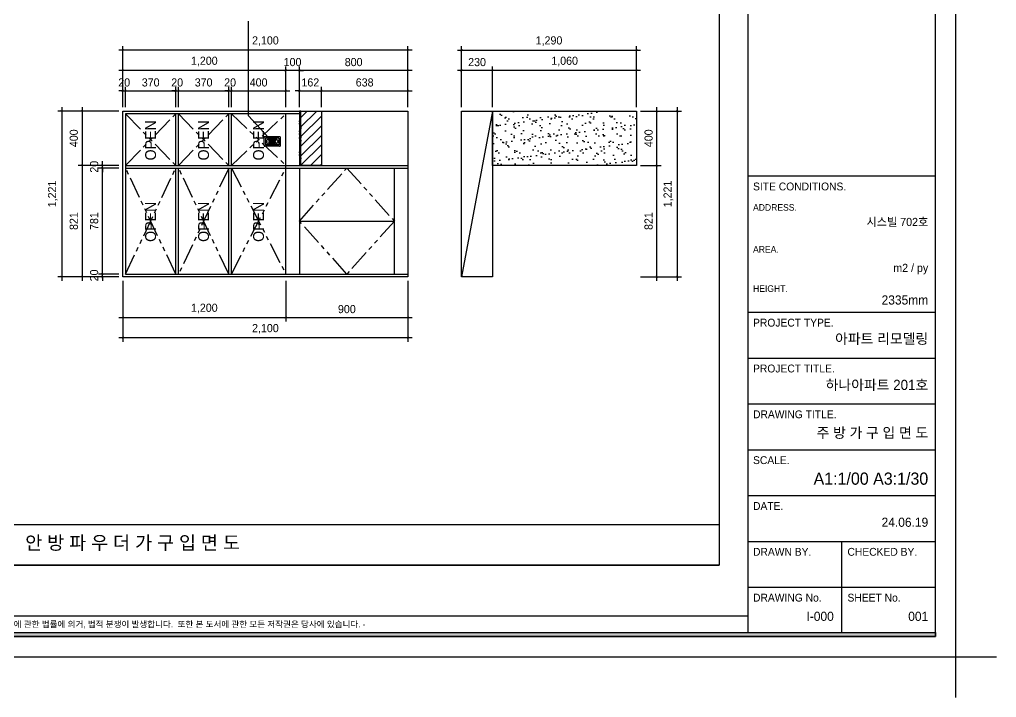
# Model space of a CAD drawing. Header units: inches. Extents: x 4138 to 127072, y -26315 to 43858.
# Drawn here: x 113343 to 120538, y 4954 to 9952 of the extents above; entities that cross this region are included whole.
import ezdxf
from ezdxf.enums import TextEntityAlignment as Align

# ---------------------------------------------------------------- set-up
doc = ezdxf.new("R2010")
doc.units = ezdxf.units.IN
doc.header["$LTSCALE"] = 50
doc.header["$MEASUREMENT"] = 0
doc.linetypes.add('PHANTOM2', pattern=[1.25, 0.625, -0.125, 0.125, -0.125, 0.125, -0.125])
for name, color, linetype in [('0-ELC TEXT', 7, 'Continuous'), ('0-SHEET', 7, 'Continuous'), ('03-WAL NEW', 3, 'Continuous'), ('04_FUR', 6, 'Continuous'), ('06-FUR', 6, 'Continuous'), ('06-LIGHT', 4, 'Continuous'), ('07-DIM WAL', 5, 'Continuous'), ('F-SYM', 7, 'Continuous'), ('FORM(YOURNAME)-11', 1, 'Continuous'), ('FU', 4, 'Continuous')]:
    doc.layers.add(name, color=color, linetype=linetype)
doc.styles.add('HY 울릉도 L', font='')
doc.styles.add('YOURNAME', font='HY울릉도M.TTF')
doc.styles.add('코레일둥고', font='Korail_Round_Gothic_Medium.ttf')
doc.styles.get('HY 울릉도 L').set_extended_font_data('HY울릉도L')
doc.dimstyles.new('30', dxfattribs={"dimscale": 30, "dimtxt": 2, "dimasz": 1, "dimexe": 1, "dimexo": 1, "dimgap": 1, "dimtad": 1, "dimdec": 0, "dimrnd": 0.05, "dimdsep": 46, "dimlunit": 6, "dimtxsty": 'HY 울릉도 L', "dimblk": 'ARCHTICK', "dimcen": 2.5, "dimdle": 1, "dimclrd": 133, "dimclre": 133, "dimclrt": 30, "dimadec": 0, "dimazin": 0, "dimtfac": 1, "dimtdec": 0, "dimtix": 1, "dimtmove": 2, "dimatfit": 3, "dimldrblk": 'ARCHTICK', "dimfxl": 1, "dimlwd": -1, "dimlwe": -1, "dimarcsym": 0})

# ---------------------------------------------------------------- blocks, each defined once
blk = doc.blocks.new('FORM-PLAN')
at = {"layer": 'FORM(YOURNAME)-11'}
h = blk.add_hatch(color=256, dxfattribs=at)
h.dxf.hatch_style = 1
h.paths.add_polyline_path([(-71444, 55115), (10556, 55115), (10556, 54915), (-71444, 54915)])
h.paths.add_polyline_path([(-71444, -2085), (10556, -2085), (10556, -2285), (-71444, -2285)])
at = {"layer": 'Defpoints', "color": 158}
for p, q in [((1346, 54915), (1346, -2085)), ((1346, -1285), (-71444, -1285))]:
    blk.add_line(p, q, dxfattribs=at)
for points in [[(-71444, -2285), (10556, -2285), (10556, 55115), (-71444, 55115)], [(-69444, 53115), (-64, 53115), (-64, 1215), (-69444, 1215)]]:
    blk.add_lwpolyline(points, close=True, dxfattribs=at)
at = {"layer": 'Defpoints', "color": 1}
blk.add_lwpolyline([(11556, -5285), (11556, -3285), (13556, -3285)], dxfattribs=at)
at = {"layer": 'FORM(YOURNAME)-11', "color": 14}
for p, q in [((1346, 20344), (10556, 20344)), ((1346, 13651), (10556, 13651)), ((1346, 11398), (10556, 11398)), ((1346, 9146), (10556, 9146)), ((1346, 6893), (10556, 6893)), ((1346, 4641), (10556, 4641)), ((1346, 2388), (10556, 2388)), ((5951, 2388), (5951, -2085)), ((1346, 136), (10556, 136))]:
    blk.add_line(p, q, dxfattribs=at)
at = {"layer": 'FORM(YOURNAME)-11', "color": 250}
blk.add_lwpolyline([(-72444, -3285), (11556, -3285), (11556, 56115), (-72444, 56115)], close=True, dxfattribs=at)
at = {"layer": 'FORM(YOURNAME)-11'}
blk.add_lwpolyline([(-71444, -2085), (10556, -2085), (10556, -2285), (-71444, -2285)], close=True, dxfattribs=at)
at = {"layer": 'FORM(YOURNAME)-11', "color": 14, "style": 'YOURNAME'}
for s, height, p in [('SITE CONDITIONS.', 386.14, (1603, 19829)), ('PROJECT TYPE.', 386.14, (1603, 13136)), ('PROJECT TITLE.', 386.14, (1603, 10883)), ('DRAWING TITLE.', 386.14, (1603, 8631)), ('SCALE.', 386.1, (1603, 6378)), ('DATE.', 386.1, (1603, 4126)), ('DRAWN BY.', 386.1, (1603, 1873)), ('CHECKED BY.', 386.14, (6240, 1873)), ('DRAWING No.', 386.14, (1603, -379)), ('SHEET No.', 386.1, (6240, -379))]:
    blk.add_text(s, height=height, dxfattribs=at).set_placement(p, align=Align.MIDDLE_LEFT)
at = {"layer": 'FORM(YOURNAME)-11', "color": 251, "style": 'YOURNAME'}
for s, p in [('ADDRESS.', (1603, 18799)), ('AREA.', (1603, 16740)), ('HEIGHT.', (1603, 14809))]:
    blk.add_text(s, height=321.8, dxfattribs=at).set_placement(p, align=Align.MIDDLE_LEFT)
at = {"layer": 'FORM(YOURNAME)-11', "color": 1, "style": 'YOURNAME'}
blk.add_text("- 본 도서는 어떠한 경우에도 무단으로 도용할 수 없으며 도용시 '지적재산권' 보호에 관한 법률에 의거, 법적 분쟁이 발생합니다.  또한 본 도서에 관한 모든 저작권은 당사에 있습니다. -", height=300, dxfattribs=at).set_placement((-32990, -1685), align=Align.MIDDLE_CENTER)
at = {"layer": 'FORM(YOURNAME)-11', "color": 3, "style": 'YOURNAME'}
for tag, height, p in [('1', 450, (9905, 18188)), ('2', 450, (9905, 17544)), ('3', 450, (9905, 16257)), ('4', 450, (9905, 14326)), ('5', 515, (9905, 12009)), ('6', 515, (9905, 9757)), ('7', 515, (9905, 7504)), ('8', 515, (9905, 5252)), ('9', 515, (9905, 2999)), ('10', 515, (5655, 811)), ('11', 515, (9905, 747)), ('12', 515, (5655, -1441)), ('13', 515, (9905, -1441))]:
    blk.add_attdef(tag, text='', height=height, dxfattribs=at).set_placement(p, align=Align.MIDDLE_RIGHT)
blk = doc.blocks.new('A$C0A3709C6')
at = {"layer": 'FU'}
for p, q in [((0, 5), (0, 115)), ((5, 120), (65, 120)), ((10, 10), (10, 110)), ((60, 110), (10, 110)), ((34.1, 100), (34.1, 102)), ((36.1, 100), (34.1, 100)), ((36.1, 100), (36.1, 102)), ((60, 10), (60, 110)), ((60, 10), (60, 110)), ((70, 5), (70, 115)), ((60, 10), (10, 10)), ((34.1, 70), (34.1, 68)), ((36.1, 70), (34.1, 70)), ((34.1, 50), (34.1, 52)), ((36.1, 50), (34.1, 50)), ((34.1, 20), (34.1, 18)), ((36.1, 20), (34.1, 20)), ((36.1, 70), (36.1, 68)), ((36.1, 50), (36.1, 52)), ((36.1, 20), (36.1, 18)), ((5, 0), (65, 0))]:
    blk.add_line(p, q, dxfattribs=at)
for centre, radius in [((35, 85), 17), ((28.5, 85), 1.03), ((41.5, 85), 1.03), ((35, 35), 17), ((28.5, 35), 1.03), ((41.5, 35), 1.03)]:
    blk.add_circle(centre, radius, dxfattribs=at)
for centre, start, end in [((5, 115), 90, 180), ((65, 115), 0, 90), ((5, 5), 180, 270), ((65, 5), 270, 0)]:
    blk.add_arc(centre, 5, start, end, dxfattribs=at)
blk = doc.blocks.new('_ARCHTICK')
at = {"color": 0, "linetype": 'ByBlock', "const_width": 0.075}
blk.add_lwpolyline([(-0.25, -0.25), (0.25, 0.25)], dxfattribs=at)
blk = doc.blocks.new('*D441')
at = {"layer": '07-DIM WAL', "color": 133, "transparency": 16777216}
for p, q in [((116233.5, 9726.4), (114073.5, 9726.4)), ((114103.5, 9306.4), (114103.5, 9756.4)), ((116203.5, 9306.4), (116203.5, 9756.4))]:
    blk.add_line(p, q, dxfattribs=at)
at = {"layer": 'Defpoints', "color": 0, "transparency": 16777216}
for p in [(114103.5, 9726.4), (114103.5, 9276.4), (116203.5, 9276.4)]:
    blk.add_point(p, dxfattribs=at)
at = {"layer": '07-DIM WAL', "color": 133, "transparency": 16777216, "xscale": 30, "yscale": 30, "zscale": 30, "rotation": 180}
blk.add_blockref('_ARCHTICK', (114103.5, 9726.4), dxfattribs=at)
at = {"layer": '07-DIM WAL', "color": 133, "transparency": 16777216, "xscale": 30, "yscale": 30, "zscale": 30}
blk.add_blockref('_ARCHTICK', (116203.5, 9726.4), dxfattribs=at)
at = {"layer": '07-DIM WAL', "color": 30, "transparency": 16777216, "insert": (115153.5, 9792.3), "char_height": 60, "attachment_point": 5, "style": 'HY 울릉도 L'}
blk.add_mtext('2,100', dxfattribs=at)
blk = doc.blocks.new('*D442')
at = {"layer": '07-DIM WAL', "color": 133, "transparency": 16777216}
for p, q in [((116233.5, 9576.4), (115373.5, 9576.4)), ((115403.5, 9306.4), (115403.5, 9606.4)), ((116203.5, 9306.4), (116203.5, 9606.4))]:
    blk.add_line(p, q, dxfattribs=at)
at = {"layer": 'Defpoints', "color": 0, "transparency": 16777216}
for p in [(115403.5, 9576.4), (115403.5, 9276.4), (116203.5, 9276.4)]:
    blk.add_point(p, dxfattribs=at)
at = {"layer": '07-DIM WAL', "color": 133, "transparency": 16777216, "xscale": 30, "yscale": 30, "zscale": 30, "rotation": 180}
blk.add_blockref('_ARCHTICK', (115403.5, 9576.4), dxfattribs=at)
at = {"layer": '07-DIM WAL', "color": 133, "transparency": 16777216, "xscale": 30, "yscale": 30, "zscale": 30}
blk.add_blockref('_ARCHTICK', (116203.5, 9576.4), dxfattribs=at)
at = {"layer": '07-DIM WAL', "color": 30, "transparency": 16777216, "insert": (115803.5, 9637.7), "char_height": 60, "attachment_point": 5, "style": 'HY 울릉도 L'}
blk.add_mtext('800', dxfattribs=at)
blk = doc.blocks.new('*D443')
at = {"layer": '07-DIM WAL', "color": 133, "transparency": 16777216}
for p, q in [((115403.5, 9306.4), (115403.5, 9456.4)), ((115565.5, 9306.4), (115565.5, 9456.4)), ((115403.5, 9426.4), (115373.5, 9426.4)), ((115403.5, 9426.4), (115565.5, 9426.4)), ((115565.5, 9426.4), (115595.5, 9426.4))]:
    blk.add_line(p, q, dxfattribs=at)
at = {"layer": 'Defpoints', "color": 0, "transparency": 16777216}
for p in [(115565.5, 9426.4), (115403.5, 9276.4), (115565.5, 9276.4)]:
    blk.add_point(p, dxfattribs=at)
at = {"layer": '07-DIM WAL', "color": 133, "transparency": 16777216, "xscale": 30, "yscale": 30, "zscale": 30}
blk.add_blockref('_ARCHTICK', (115403.5, 9426.4), dxfattribs=at)
at = {"layer": '07-DIM WAL', "color": 133, "transparency": 16777216, "xscale": 30, "yscale": 30, "zscale": 30, "rotation": 180}
blk.add_blockref('_ARCHTICK', (115565.5, 9426.4), dxfattribs=at)
at = {"layer": '07-DIM WAL', "color": 30, "transparency": 16777216, "insert": (115484.5, 9487.7), "char_height": 60, "attachment_point": 5, "style": 'HY 울릉도 L'}
blk.add_mtext('162', dxfattribs=at)
blk = doc.blocks.new('*D444')
at = {"layer": '07-DIM WAL', "color": 133, "transparency": 16777216}
for p, q in [((115565.5, 9306.4), (115565.5, 9456.4)), ((116203.5, 9306.4), (116203.5, 9456.4)), ((115535.5, 9426.4), (116233.5, 9426.4))]:
    blk.add_line(p, q, dxfattribs=at)
at = {"layer": 'Defpoints', "color": 0, "transparency": 16777216}
for p in [(116203.5, 9426.4), (115565.5, 9276.4), (116203.5, 9276.4)]:
    blk.add_point(p, dxfattribs=at)
at = {"layer": '07-DIM WAL', "color": 133, "transparency": 16777216, "xscale": 30, "yscale": 30, "zscale": 30, "rotation": 180}
blk.add_blockref('_ARCHTICK', (115565.5, 9426.4), dxfattribs=at)
at = {"layer": '07-DIM WAL', "color": 133, "transparency": 16777216, "xscale": 30, "yscale": 30, "zscale": 30}
blk.add_blockref('_ARCHTICK', (116203.5, 9426.4), dxfattribs=at)
at = {"layer": '07-DIM WAL', "color": 30, "transparency": 16777216, "insert": (115884.5, 9487.7), "char_height": 60, "attachment_point": 5, "style": 'HY 울릉도 L'}
blk.add_mtext('638', dxfattribs=at)
blk = doc.blocks.new('*D445')
at = {"layer": '07-DIM WAL', "color": 133, "transparency": 16777216}
for p, q in [((115303.5, 9576.4), (115273.5, 9576.4)), ((115303.5, 9306.4), (115303.5, 9606.4)), ((115403.5, 9576.4), (115303.5, 9576.4)), ((115403.5, 9306.4), (115403.5, 9606.4)), ((115403.5, 9576.4), (115433.5, 9576.4))]:
    blk.add_line(p, q, dxfattribs=at)
at = {"layer": 'Defpoints', "color": 0, "transparency": 16777216}
for p in [(115303.5, 9576.4), (115303.5, 9276.4), (115403.5, 9276.4)]:
    blk.add_point(p, dxfattribs=at)
at = {"layer": '07-DIM WAL', "color": 133, "transparency": 16777216, "xscale": 30, "yscale": 30, "zscale": 30}
blk.add_blockref('_ARCHTICK', (115303.5, 9576.4), dxfattribs=at)
at = {"layer": '07-DIM WAL', "color": 133, "transparency": 16777216, "xscale": 30, "yscale": 30, "zscale": 30, "rotation": 180}
blk.add_blockref('_ARCHTICK', (115403.5, 9576.4), dxfattribs=at)
at = {"layer": '07-DIM WAL', "color": 30, "transparency": 16777216, "insert": (115353.5, 9637.7), "char_height": 60, "attachment_point": 5, "style": 'HY 울릉도 L'}
blk.add_mtext('100', dxfattribs=at)
blk = doc.blocks.new('*D446')
at = {"layer": '07-DIM WAL', "color": 133, "transparency": 16777216}
for p, q in [((115333.5, 9576.4), (114073.5, 9576.4)), ((114103.5, 9306.4), (114103.5, 9606.4)), ((115303.5, 9306.4), (115303.5, 9606.4))]:
    blk.add_line(p, q, dxfattribs=at)
at = {"layer": 'Defpoints', "color": 0, "transparency": 16777216}
for p in [(114103.5, 9576.4), (114103.5, 9276.4), (115303.5, 9276.4)]:
    blk.add_point(p, dxfattribs=at)
at = {"layer": '07-DIM WAL', "color": 133, "transparency": 16777216, "xscale": 30, "yscale": 30, "zscale": 30, "rotation": 180}
blk.add_blockref('_ARCHTICK', (114103.5, 9576.4), dxfattribs=at)
at = {"layer": '07-DIM WAL', "color": 133, "transparency": 16777216, "xscale": 30, "yscale": 30, "zscale": 30}
blk.add_blockref('_ARCHTICK', (115303.5, 9576.4), dxfattribs=at)
at = {"layer": '07-DIM WAL', "color": 30, "transparency": 16777216, "insert": (114703.5, 9642.3), "char_height": 60, "attachment_point": 5, "style": 'HY 울릉도 L'}
blk.add_mtext('1,200', dxfattribs=at)
blk = doc.blocks.new('*D447')
at = {"layer": '07-DIM WAL', "color": 133, "transparency": 16777216}
for p, q in [((114103.5, 9306.4), (114103.5, 9456.4)), ((114123.5, 9306.4), (114123.5, 9456.4)), ((114103.5, 9426.4), (114073.5, 9426.4)), ((114103.5, 9426.4), (114123.5, 9426.4)), ((114123.5, 9426.4), (114153.5, 9426.4))]:
    blk.add_line(p, q, dxfattribs=at)
at = {"layer": 'Defpoints', "color": 0, "transparency": 16777216}
for p in [(114123.5, 9426.4), (114103.5, 9276.4), (114123.5, 9276.4)]:
    blk.add_point(p, dxfattribs=at)
at = {"layer": '07-DIM WAL', "color": 133, "transparency": 16777216, "xscale": 30, "yscale": 30, "zscale": 30}
blk.add_blockref('_ARCHTICK', (114103.5, 9426.4), dxfattribs=at)
at = {"layer": '07-DIM WAL', "color": 133, "transparency": 16777216, "xscale": 30, "yscale": 30, "zscale": 30, "rotation": 180}
blk.add_blockref('_ARCHTICK', (114123.5, 9426.4), dxfattribs=at)
at = {"layer": '07-DIM WAL', "color": 30, "transparency": 16777216, "insert": (114113.5, 9487.7), "char_height": 60, "attachment_point": 5, "style": 'HY 울릉도 L'}
blk.add_mtext('20', dxfattribs=at)
blk = doc.blocks.new('*D448')
at = {"layer": '07-DIM WAL', "color": 133, "transparency": 16777216}
for p, q in [((114123.5, 9306.4), (114123.5, 9456.4)), ((114493.5, 9306.4), (114493.5, 9456.4)), ((114093.5, 9426.4), (114523.5, 9426.4))]:
    blk.add_line(p, q, dxfattribs=at)
at = {"layer": 'Defpoints', "color": 0, "transparency": 16777216}
for p in [(114493.5, 9426.4), (114123.5, 9276.4), (114493.5, 9276.4)]:
    blk.add_point(p, dxfattribs=at)
at = {"layer": '07-DIM WAL', "color": 133, "transparency": 16777216, "xscale": 30, "yscale": 30, "zscale": 30, "rotation": 180}
blk.add_blockref('_ARCHTICK', (114123.5, 9426.4), dxfattribs=at)
at = {"layer": '07-DIM WAL', "color": 133, "transparency": 16777216, "xscale": 30, "yscale": 30, "zscale": 30}
blk.add_blockref('_ARCHTICK', (114493.5, 9426.4), dxfattribs=at)
at = {"layer": '07-DIM WAL', "color": 30, "transparency": 16777216, "insert": (114308.5, 9487.7), "char_height": 60, "attachment_point": 5, "style": 'HY 울릉도 L'}
blk.add_mtext('370', dxfattribs=at)
blk = doc.blocks.new('*D449')
at = {"layer": '07-DIM WAL', "color": 133, "transparency": 16777216}
for p, q in [((114493.5, 9306.4), (114493.5, 9456.4)), ((114513.5, 9306.4), (114513.5, 9456.4)), ((114493.5, 9426.4), (114463.5, 9426.4)), ((114493.5, 9426.4), (114513.5, 9426.4)), ((114513.5, 9426.4), (114543.5, 9426.4))]:
    blk.add_line(p, q, dxfattribs=at)
at = {"layer": 'Defpoints', "color": 0, "transparency": 16777216}
for p in [(114513.5, 9426.4), (114493.5, 9276.4), (114513.5, 9276.4)]:
    blk.add_point(p, dxfattribs=at)
at = {"layer": '07-DIM WAL', "color": 133, "transparency": 16777216, "xscale": 30, "yscale": 30, "zscale": 30}
blk.add_blockref('_ARCHTICK', (114493.5, 9426.4), dxfattribs=at)
at = {"layer": '07-DIM WAL', "color": 133, "transparency": 16777216, "xscale": 30, "yscale": 30, "zscale": 30, "rotation": 180}
blk.add_blockref('_ARCHTICK', (114513.5, 9426.4), dxfattribs=at)
at = {"layer": '07-DIM WAL', "color": 30, "transparency": 16777216, "insert": (114503.5, 9487.7), "char_height": 60, "attachment_point": 5, "style": 'HY 울릉도 L'}
blk.add_mtext('20', dxfattribs=at)
blk = doc.blocks.new('*D450')
at = {"layer": '07-DIM WAL', "color": 133, "transparency": 16777216}
for p, q in [((114513.5, 9306.4), (114513.5, 9456.4)), ((114883.5, 9306.4), (114883.5, 9456.4)), ((114483.5, 9426.4), (114913.5, 9426.4))]:
    blk.add_line(p, q, dxfattribs=at)
at = {"layer": 'Defpoints', "color": 0, "transparency": 16777216}
for p in [(114883.5, 9426.4), (114513.5, 9276.4), (114883.5, 9276.4)]:
    blk.add_point(p, dxfattribs=at)
at = {"layer": '07-DIM WAL', "color": 133, "transparency": 16777216, "xscale": 30, "yscale": 30, "zscale": 30, "rotation": 180}
blk.add_blockref('_ARCHTICK', (114513.5, 9426.4), dxfattribs=at)
at = {"layer": '07-DIM WAL', "color": 133, "transparency": 16777216, "xscale": 30, "yscale": 30, "zscale": 30}
blk.add_blockref('_ARCHTICK', (114883.5, 9426.4), dxfattribs=at)
at = {"layer": '07-DIM WAL', "color": 30, "transparency": 16777216, "insert": (114698.5, 9487.7), "char_height": 60, "attachment_point": 5, "style": 'HY 울릉도 L'}
blk.add_mtext('370', dxfattribs=at)
blk = doc.blocks.new('*D451')
at = {"layer": '07-DIM WAL', "color": 133, "transparency": 16777216}
for p, q in [((114883.5, 9306.4), (114883.5, 9456.4)), ((114903.5, 9306.4), (114903.5, 9456.4)), ((114883.5, 9426.4), (114853.5, 9426.4)), ((114883.5, 9426.4), (114903.5, 9426.4)), ((114903.5, 9426.4), (114933.5, 9426.4))]:
    blk.add_line(p, q, dxfattribs=at)
at = {"layer": 'Defpoints', "color": 0, "transparency": 16777216}
for p in [(114903.5, 9426.4), (114883.5, 9276.4), (114903.5, 9276.4)]:
    blk.add_point(p, dxfattribs=at)
at = {"layer": '07-DIM WAL', "color": 133, "transparency": 16777216, "xscale": 30, "yscale": 30, "zscale": 30}
blk.add_blockref('_ARCHTICK', (114883.5, 9426.4), dxfattribs=at)
at = {"layer": '07-DIM WAL', "color": 133, "transparency": 16777216, "xscale": 30, "yscale": 30, "zscale": 30, "rotation": 180}
blk.add_blockref('_ARCHTICK', (114903.5, 9426.4), dxfattribs=at)
at = {"layer": '07-DIM WAL', "color": 30, "transparency": 16777216, "insert": (114893.5, 9487.7), "char_height": 60, "attachment_point": 5, "style": 'HY 울릉도 L'}
blk.add_mtext('20', dxfattribs=at)
blk = doc.blocks.new('*D452')
at = {"layer": '07-DIM WAL', "color": 133, "transparency": 16777216}
for p, q in [((114903.5, 9306.4), (114903.5, 9456.4)), ((115303.5, 9306.4), (115303.5, 9456.4)), ((114873.5, 9426.4), (115333.5, 9426.4))]:
    blk.add_line(p, q, dxfattribs=at)
at = {"layer": 'Defpoints', "color": 0, "transparency": 16777216}
for p in [(115303.5, 9426.4), (114903.5, 9276.4), (115303.5, 9276.4)]:
    blk.add_point(p, dxfattribs=at)
at = {"layer": '07-DIM WAL', "color": 133, "transparency": 16777216, "xscale": 30, "yscale": 30, "zscale": 30, "rotation": 180}
blk.add_blockref('_ARCHTICK', (114903.5, 9426.4), dxfattribs=at)
at = {"layer": '07-DIM WAL', "color": 133, "transparency": 16777216, "xscale": 30, "yscale": 30, "zscale": 30}
blk.add_blockref('_ARCHTICK', (115303.5, 9426.4), dxfattribs=at)
at = {"layer": '07-DIM WAL', "color": 30, "transparency": 16777216, "insert": (115103.5, 9487.7), "char_height": 60, "attachment_point": 5, "style": 'HY 울릉도 L'}
blk.add_mtext('400', dxfattribs=at)
blk = doc.blocks.new('*D453')
at = {"layer": '07-DIM WAL', "color": 133, "transparency": 16777216}
for p, q in [((113653.5, 9306.4), (113653.5, 8025.4)), ((114073.5, 9276.4), (113623.5, 9276.4)), ((114073.5, 8055.4), (113623.5, 8055.4))]:
    blk.add_line(p, q, dxfattribs=at)
at = {"layer": 'Defpoints', "color": 0, "transparency": 16777216}
for p in [(114103.5, 9276.4), (113653.5, 8055.4), (114103.5, 8055.4)]:
    blk.add_point(p, dxfattribs=at)
at = {"layer": '07-DIM WAL', "color": 133, "transparency": 16777216, "xscale": 30, "yscale": 30, "zscale": 30}
for p, rotation in [((113653.5, 9276.4), 90), ((113653.5, 8055.4), 270)]:
    blk.add_blockref('_ARCHTICK', p, dxfattribs=dict(at, rotation=rotation))
at = {"layer": '07-DIM WAL', "color": 30, "transparency": 16777216, "insert": (113587.6, 8665.9), "char_height": 60, "attachment_point": 5, "rotation": 90, "style": 'HY 울릉도 L'}
blk.add_mtext('1,221', dxfattribs=at)
blk = doc.blocks.new('*D454')
at = {"layer": '07-DIM WAL', "color": 133, "transparency": 16777216}
for p, q in [((113803.5, 9306.4), (113803.5, 8846.4)), ((114073.5, 9276.4), (113773.5, 9276.4)), ((114073.5, 8876.4), (113773.5, 8876.4))]:
    blk.add_line(p, q, dxfattribs=at)
at = {"layer": 'Defpoints', "color": 0, "transparency": 16777216}
for p in [(114103.5, 9276.4), (113803.5, 8876.4), (114103.5, 8876.4)]:
    blk.add_point(p, dxfattribs=at)
at = {"layer": '07-DIM WAL', "color": 133, "transparency": 16777216, "xscale": 30, "yscale": 30, "zscale": 30}
for p, rotation in [((113803.5, 9276.4), 90), ((113803.5, 8876.4), 270)]:
    blk.add_blockref('_ARCHTICK', p, dxfattribs=dict(at, rotation=rotation))
at = {"layer": '07-DIM WAL', "color": 30, "transparency": 16777216, "insert": (113742.3, 9076.4), "char_height": 60, "attachment_point": 5, "rotation": 90, "style": 'HY 울릉도 L'}
blk.add_mtext('400', dxfattribs=at)
blk = doc.blocks.new('*D455')
at = {"layer": '07-DIM WAL', "color": 133, "transparency": 16777216}
for p, q in [((114073.5, 8876.4), (113773.5, 8876.4)), ((113803.5, 8906.4), (113803.5, 8025.4)), ((114073.5, 8055.4), (113773.5, 8055.4))]:
    blk.add_line(p, q, dxfattribs=at)
at = {"layer": 'Defpoints', "color": 0, "transparency": 16777216}
for p in [(114103.5, 8876.4), (113803.5, 8055.4), (114103.5, 8055.4)]:
    blk.add_point(p, dxfattribs=at)
at = {"layer": '07-DIM WAL', "color": 133, "transparency": 16777216, "xscale": 30, "yscale": 30, "zscale": 30}
for p, rotation in [((113803.5, 8876.4), 90), ((113803.5, 8055.4), 270)]:
    blk.add_blockref('_ARCHTICK', p, dxfattribs=dict(at, rotation=rotation))
at = {"layer": '07-DIM WAL', "color": 30, "transparency": 16777216, "insert": (113742.2, 8465.9), "char_height": 60, "attachment_point": 5, "rotation": 90, "style": 'HY 울릉도 L'}
blk.add_mtext('821', dxfattribs=at)
blk = doc.blocks.new('*D456')
at = {"layer": '07-DIM WAL', "color": 133, "transparency": 16777216}
for p, q in [((114073.5, 8075.4), (113923.5, 8075.4)), ((113953.5, 8075.4), (113953.5, 8105.4)), ((113953.5, 8055.4), (113953.5, 8075.4)), ((114073.5, 8055.4), (113923.5, 8055.4)), ((113953.5, 8055.4), (113953.5, 8025.4))]:
    blk.add_line(p, q, dxfattribs=at)
at = {"layer": 'Defpoints', "color": 0, "transparency": 16777216}
for p in [(113953.5, 8075.4), (114103.5, 8075.4), (114103.5, 8055.4)]:
    blk.add_point(p, dxfattribs=at)
at = {"layer": '07-DIM WAL', "color": 133, "transparency": 16777216, "xscale": 30, "yscale": 30, "zscale": 30}
for p, rotation in [((113953.5, 8075.4), 270), ((113953.5, 8055.4), 90)]:
    blk.add_blockref('_ARCHTICK', p, dxfattribs=dict(at, rotation=rotation))
at = {"layer": '07-DIM WAL', "color": 30, "transparency": 16777216, "insert": (113892.3, 8065.4), "char_height": 60, "attachment_point": 5, "rotation": 90, "style": 'HY 울릉도 L'}
blk.add_mtext('20', dxfattribs=at)
blk = doc.blocks.new('*D457')
at = {"layer": '07-DIM WAL', "color": 133, "transparency": 16777216}
for p, q in [((114073.5, 8856.4), (113923.5, 8856.4)), ((113953.5, 8045.4), (113953.5, 8886.4)), ((114073.5, 8075.4), (113923.5, 8075.4))]:
    blk.add_line(p, q, dxfattribs=at)
at = {"layer": 'Defpoints', "color": 0, "transparency": 16777216}
for p in [(113953.5, 8856.4), (114103.5, 8856.4), (114103.5, 8075.4)]:
    blk.add_point(p, dxfattribs=at)
at = {"layer": '07-DIM WAL', "color": 133, "transparency": 16777216, "xscale": 30, "yscale": 30, "zscale": 30}
for p, rotation in [((113953.5, 8856.4), 90), ((113953.5, 8075.4), 270)]:
    blk.add_blockref('_ARCHTICK', p, dxfattribs=dict(at, rotation=rotation))
at = {"layer": '07-DIM WAL', "color": 30, "transparency": 16777216, "insert": (113892.2, 8465.9), "char_height": 60, "attachment_point": 5, "rotation": 90, "style": 'HY 울릉도 L'}
blk.add_mtext('781', dxfattribs=at)
blk = doc.blocks.new('*D458')
at = {"layer": '07-DIM WAL', "color": 133, "transparency": 16777216}
for p, q in [((114073.5, 8876.4), (113923.5, 8876.4)), ((114073.5, 8856.4), (113923.5, 8856.4)), ((113953.5, 8876.4), (113953.5, 8906.4)), ((113953.5, 8856.4), (113953.5, 8876.4)), ((113953.5, 8856.4), (113953.5, 8826.4))]:
    blk.add_line(p, q, dxfattribs=at)
at = {"layer": 'Defpoints', "color": 0, "transparency": 16777216}
for p in [(113953.5, 8876.4), (114103.5, 8876.4), (114103.5, 8856.4)]:
    blk.add_point(p, dxfattribs=at)
at = {"layer": '07-DIM WAL', "color": 133, "transparency": 16777216, "xscale": 30, "yscale": 30, "zscale": 30}
for p, rotation in [((113953.5, 8876.4), 270), ((113953.5, 8856.4), 90)]:
    blk.add_blockref('_ARCHTICK', p, dxfattribs=dict(at, rotation=rotation))
at = {"layer": '07-DIM WAL', "color": 30, "transparency": 16777216, "insert": (113892.3, 8866.4), "char_height": 60, "attachment_point": 5, "rotation": 90, "style": 'HY 울릉도 L'}
blk.add_mtext('20', dxfattribs=at)
blk = doc.blocks.new('*D459')
at = {"layer": '07-DIM WAL', "color": 133, "transparency": 16777216}
for p, q in [((114103.5, 8025.4), (114103.5, 7575.4)), ((116203.5, 8025.4), (116203.5, 7575.4)), ((116233.5, 7605.4), (114073.5, 7605.4))]:
    blk.add_line(p, q, dxfattribs=at)
at = {"layer": 'Defpoints', "color": 0, "transparency": 16777216}
for p in [(114103.5, 8055.4), (116203.5, 8055.4), (114103.5, 7605.4)]:
    blk.add_point(p, dxfattribs=at)
at = {"layer": '07-DIM WAL', "color": 133, "transparency": 16777216, "xscale": 30, "yscale": 30, "zscale": 30, "rotation": 180}
blk.add_blockref('_ARCHTICK', (114103.5, 7605.4), dxfattribs=at)
at = {"layer": '07-DIM WAL', "color": 133, "transparency": 16777216, "xscale": 30, "yscale": 30, "zscale": 30}
blk.add_blockref('_ARCHTICK', (116203.5, 7605.4), dxfattribs=at)
at = {"layer": '07-DIM WAL', "color": 30, "transparency": 16777216, "insert": (115153.5, 7671.3), "char_height": 60, "attachment_point": 5, "style": 'HY 울릉도 L'}
blk.add_mtext('2,100', dxfattribs=at)
blk = doc.blocks.new('*D460')
at = {"layer": '07-DIM WAL', "color": 133, "transparency": 16777216}
for p, q in [((114103.5, 8025.4), (114103.5, 7725.4)), ((115303.5, 8025.4), (115303.5, 7725.4)), ((114073.5, 7755.4), (115333.5, 7755.4))]:
    blk.add_line(p, q, dxfattribs=at)
at = {"layer": 'Defpoints', "color": 0, "transparency": 16777216}
for p in [(114103.5, 8055.4), (115303.5, 8055.4), (115303.5, 7755.4)]:
    blk.add_point(p, dxfattribs=at)
at = {"layer": '07-DIM WAL', "color": 133, "transparency": 16777216, "xscale": 30, "yscale": 30, "zscale": 30, "rotation": 180}
blk.add_blockref('_ARCHTICK', (114103.5, 7755.4), dxfattribs=at)
at = {"layer": '07-DIM WAL', "color": 133, "transparency": 16777216, "xscale": 30, "yscale": 30, "zscale": 30}
blk.add_blockref('_ARCHTICK', (115303.5, 7755.4), dxfattribs=at)
at = {"layer": '07-DIM WAL', "color": 30, "transparency": 16777216, "insert": (114703.5, 7821.3), "char_height": 60, "attachment_point": 5, "style": 'HY 울릉도 L'}
blk.add_mtext('1,200', dxfattribs=at)
blk = doc.blocks.new('*D461')
at = {"layer": '07-DIM WAL', "color": 133, "transparency": 16777216}
for p, q in [((115303.5, 8025.4), (115303.5, 7725.4)), ((116203.5, 8025.4), (116203.5, 7725.4)), ((115273.5, 7755.4), (116233.5, 7755.4))]:
    blk.add_line(p, q, dxfattribs=at)
at = {"layer": 'Defpoints', "color": 0, "transparency": 16777216}
for p in [(115303.5, 8055.4), (116203.5, 8055.4), (116203.5, 7755.4)]:
    blk.add_point(p, dxfattribs=at)
at = {"layer": '07-DIM WAL', "color": 133, "transparency": 16777216, "xscale": 30, "yscale": 30, "zscale": 30, "rotation": 180}
blk.add_blockref('_ARCHTICK', (115303.5, 7755.4), dxfattribs=at)
at = {"layer": '07-DIM WAL', "color": 133, "transparency": 16777216, "xscale": 30, "yscale": 30, "zscale": 30}
blk.add_blockref('_ARCHTICK', (116203.5, 7755.4), dxfattribs=at)
at = {"layer": '07-DIM WAL', "color": 30, "transparency": 16777216, "insert": (115753.5, 7816.7), "char_height": 60, "attachment_point": 5, "style": 'HY 울릉도 L'}
blk.add_mtext('900', dxfattribs=at)
blk = doc.blocks.new('*D462')
at = {"layer": '07-DIM WAL', "color": 133, "transparency": 16777216}
for p, q in [((116567.5, 9726.4), (117917.5, 9726.4)), ((116597.5, 9306.4), (116597.5, 9756.4)), ((117887.5, 9306.4), (117887.5, 9756.4))]:
    blk.add_line(p, q, dxfattribs=at)
at = {"layer": 'Defpoints', "color": 0, "transparency": 16777216}
for p in [(117887.5, 9726.4), (116597.5, 9276.4), (117887.5, 9276.4)]:
    blk.add_point(p, dxfattribs=at)
at = {"layer": '07-DIM WAL', "color": 133, "transparency": 16777216, "xscale": 30, "yscale": 30, "zscale": 30, "rotation": 180}
blk.add_blockref('_ARCHTICK', (116597.5, 9726.4), dxfattribs=at)
at = {"layer": '07-DIM WAL', "color": 133, "transparency": 16777216, "xscale": 30, "yscale": 30, "zscale": 30}
blk.add_blockref('_ARCHTICK', (117887.5, 9726.4), dxfattribs=at)
at = {"layer": '07-DIM WAL', "color": 30, "transparency": 16777216, "insert": (117242.5, 9792.4), "char_height": 60, "attachment_point": 5, "style": 'HY 울릉도 L'}
blk.add_mtext('1,290', dxfattribs=at)
blk = doc.blocks.new('*D463')
at = {"layer": '07-DIM WAL', "color": 133, "transparency": 16777216}
for p, q in [((117917.5, 9576.4), (116797.5, 9576.4)), ((116827.5, 9306.4), (116827.5, 9606.4)), ((117887.5, 9306.4), (117887.5, 9606.4))]:
    blk.add_line(p, q, dxfattribs=at)
at = {"layer": 'Defpoints', "color": 0, "transparency": 16777216}
for p in [(116827.5, 9576.4), (116827.5, 9276.4), (117887.5, 9276.4)]:
    blk.add_point(p, dxfattribs=at)
at = {"layer": '07-DIM WAL', "color": 133, "transparency": 16777216, "xscale": 30, "yscale": 30, "zscale": 30, "rotation": 180}
blk.add_blockref('_ARCHTICK', (116827.5, 9576.4), dxfattribs=at)
at = {"layer": '07-DIM WAL', "color": 133, "transparency": 16777216, "xscale": 30, "yscale": 30, "zscale": 30}
blk.add_blockref('_ARCHTICK', (117887.5, 9576.4), dxfattribs=at)
at = {"layer": '07-DIM WAL', "color": 30, "transparency": 16777216, "insert": (117357.5, 9642.3), "char_height": 60, "attachment_point": 5, "style": 'HY 울릉도 L'}
blk.add_mtext('1,060', dxfattribs=at)
blk = doc.blocks.new('*D464')
at = {"layer": '07-DIM WAL', "color": 133, "transparency": 16777216}
for p, q in [((116857.5, 9576.4), (116567.5, 9576.4)), ((116597.5, 9306.4), (116597.5, 9606.4)), ((116827.5, 9306.4), (116827.5, 9606.4))]:
    blk.add_line(p, q, dxfattribs=at)
at = {"layer": 'Defpoints', "color": 0, "transparency": 16777216}
for p in [(116597.5, 9576.4), (116597.5, 9276.4), (116827.5, 9276.4)]:
    blk.add_point(p, dxfattribs=at)
at = {"layer": '07-DIM WAL', "color": 133, "transparency": 16777216, "xscale": 30, "yscale": 30, "zscale": 30, "rotation": 180}
blk.add_blockref('_ARCHTICK', (116597.5, 9576.4), dxfattribs=at)
at = {"layer": '07-DIM WAL', "color": 133, "transparency": 16777216, "xscale": 30, "yscale": 30, "zscale": 30}
blk.add_blockref('_ARCHTICK', (116827.5, 9576.4), dxfattribs=at)
at = {"layer": '07-DIM WAL', "color": 30, "transparency": 16777216, "insert": (116712.5, 9637.7), "char_height": 60, "attachment_point": 5, "style": 'HY 울릉도 L'}
blk.add_mtext('230', dxfattribs=at)
blk = doc.blocks.new('*D465')
at = {"layer": '07-DIM WAL', "color": 133, "transparency": 16777216}
for p, q in [((118187.5, 9306.4), (118187.5, 8025.4)), ((117917.5, 9276.4), (118217.5, 9276.4)), ((117917.5, 8055.4), (118217.5, 8055.4))]:
    blk.add_line(p, q, dxfattribs=at)
at = {"layer": 'Defpoints', "color": 0, "transparency": 16777216}
for p in [(117887.5, 9276.4), (117887.5, 8055.4), (118187.5, 8055.4)]:
    blk.add_point(p, dxfattribs=at)
at = {"layer": '07-DIM WAL', "color": 133, "transparency": 16777216, "xscale": 30, "yscale": 30, "zscale": 30}
for p, rotation in [((118187.5, 9276.4), 90), ((118187.5, 8055.4), 270)]:
    blk.add_blockref('_ARCHTICK', p, dxfattribs=dict(at, rotation=rotation))
at = {"layer": '07-DIM WAL', "color": 30, "transparency": 16777216, "insert": (118121.6, 8665.9), "char_height": 60, "attachment_point": 5, "rotation": 90, "style": 'HY 울릉도 L'}
blk.add_mtext('1,221', dxfattribs=at)
blk = doc.blocks.new('*D466')
at = {"layer": '07-DIM WAL', "color": 133, "transparency": 16777216}
for p, q in [((117917.5, 8876.4), (118067.5, 8876.4)), ((118037.5, 8025.4), (118037.5, 8906.4)), ((117917.5, 8055.4), (118067.5, 8055.4))]:
    blk.add_line(p, q, dxfattribs=at)
at = {"layer": 'Defpoints', "color": 0, "transparency": 16777216}
for p in [(117887.5, 8876.4), (118037.5, 8876.4), (117887.5, 8055.4)]:
    blk.add_point(p, dxfattribs=at)
at = {"layer": '07-DIM WAL', "color": 133, "transparency": 16777216, "xscale": 30, "yscale": 30, "zscale": 30}
for p, rotation in [((118037.5, 8876.4), 90), ((118037.5, 8055.4), 270)]:
    blk.add_blockref('_ARCHTICK', p, dxfattribs=dict(at, rotation=rotation))
at = {"layer": '07-DIM WAL', "color": 30, "transparency": 16777216, "insert": (117976.2, 8465.9), "char_height": 60, "attachment_point": 5, "rotation": 90, "style": 'HY 울릉도 L'}
blk.add_mtext('821', dxfattribs=at)
blk = doc.blocks.new('*D467')
at = {"layer": '07-DIM WAL', "color": 133, "transparency": 16777216}
for p, q in [((118037.5, 8846.4), (118037.5, 9306.4)), ((117917.5, 9276.4), (118067.5, 9276.4)), ((117917.5, 8876.4), (118067.5, 8876.4))]:
    blk.add_line(p, q, dxfattribs=at)
at = {"layer": 'Defpoints', "color": 0, "transparency": 16777216}
for p in [(117887.5, 9276.4), (118037.5, 9276.4), (117887.5, 8876.4)]:
    blk.add_point(p, dxfattribs=at)
at = {"layer": '07-DIM WAL', "color": 133, "transparency": 16777216, "xscale": 30, "yscale": 30, "zscale": 30}
for p, rotation in [((118037.5, 9276.4), 90), ((118037.5, 8876.4), 270)]:
    blk.add_blockref('_ARCHTICK', p, dxfattribs=dict(at, rotation=rotation))
at = {"layer": '07-DIM WAL', "color": 30, "transparency": 16777216, "insert": (117976.3, 9076.4), "char_height": 60, "attachment_point": 5, "rotation": 90, "style": 'HY 울릉도 L'}
blk.add_mtext('400', dxfattribs=at)

msp = doc.modelspace()

# ---------------------------------------------------------------- hatches: boundary and pattern name
at = {"layer": '03-WAL NEW'}
h = msp.add_hatch(dxfattribs=at)
h.set_pattern_fill('AR-SAND', color=8, scale=10, double=1)
h.set_pattern_definition([(37.5, (0, 0), (-0.6299336, 19.2682377), [0, -15.2, 0, -17, 0, -16.25]), (7.5, (0, 0), (17.697767, 28.2214607), [0, -8.2, 0, -13.7, 0, -5.25]), (327.5, (-12.3, 0), (31.1414186, 0.0565905), [0, -5, 0, -18, 0, -23.5]), (317.5, (-12.3, 0), (30.061266, 8.7767556), [0, -2.5, 0, -11.8, 0, -13.5])])
h.paths.add_polyline_path([(115403.5, 9276.4), (115403.5, 8876.4), (115415.5, 8876.4), (115415.5, 9276.4)])
h = msp.add_hatch(dxfattribs=at)
h.set_pattern_fill('_USER', color=8, scale=50, angle=45, pattern_type=0)
h.set_pattern_definition([(45, (287.55, -679.93), (-35.35534, 35.35534), [])])
h.paths.add_polyline_path([(115415.5, 9276.4), (115565.5, 9276.4), (115565.5, 8876.4), (115415.5, 8876.4)])
h = msp.add_hatch(dxfattribs=at)
h.set_pattern_fill('AR-SAND', color=8, scale=50, double=1)
h.set_pattern_definition([(37.5, (0, 0), (-3.14967, 96.34119), [0, -76, 0, -85, 0, -81.25]), (7.5, (0, 0), (88.48884, 141.1073), [0, -41, 0, -68.5, 0, -26.25]), (327.5, (-61.5, 0), (155.707093, 0.28295), [0, -25, 0, -90, 0, -117.5]), (317.5, (-61.5, 0), (150.30633, 43.88378), [0, -12.5, 0, -59, 0, -67.5])])
h.paths.add_polyline_path([(117887.5, 8876.4), (116827.5, 8876.4), (116827.5, 9276.4), (117887.5, 9276.4)])

# ---------------------------------------------------------------- linework, layer by layer
at = {"layer": '0-ELC TEXT'}
msp.add_lwpolyline([(115203.5, 9053.3), (115028.9, 9241.3), (115028.9, 9940.5)], dxfattribs=at)
at = {"layer": '0-ELC TEXT', "const_width": 25}
msp.add_lwpolyline([(115203.5, 9040.8, 1), (115203.5, 9065.8, 1)], format="xyb", close=True, dxfattribs=at)
at = {"layer": '0-SHEET'}
for p, q in [((108088.4, 6229), (118495.4, 6229)), ((108088.4, 5929), (118495.4, 5929))]:
    msp.add_line(p, q, dxfattribs=at)
at = {"layer": '04_FUR'}
for p, q in [((115403.5, 9256.4), (114123.5, 9256.4)), ((114123.5, 9256.4), (114123.5, 8075.4)), ((114493.5, 8876.4), (114493.5, 9256.4)), ((114513.5, 8876.4), (114513.5, 9256.4)), ((114883.5, 8876.4), (114883.5, 9256.4)), ((114903.5, 8876.4), (114903.5, 9256.4)), ((115303.5, 8075.4), (115303.5, 9256.4)), ((116827.5, 9276.4), (116597.5, 8055.4)), ((114123.5, 8876.4), (116203.5, 8876.4)), ((114123.5, 8856.4), (116203.5, 8856.4)), ((114493.5, 8075.4), (114493.5, 8856.4)), ((114513.5, 8075.4), (114513.5, 8856.4)), ((114883.5, 8075.4), (114883.5, 8856.4)), ((114903.5, 8075.4), (114903.5, 8856.4)), ((114123.5, 8075.4), (116203.5, 8075.4))]:
    msp.add_line(p, q, dxfattribs=at)
for points in [[(114103.5, 9276.4), (116203.5, 9276.4), (116203.5, 8055.4), (114103.5, 8055.4)], [(115415.5, 9276.4), (115565.5, 9276.4), (115565.5, 8876.4), (115415.5, 8876.4)], [(116827.5, 8055.4), (116597.5, 8055.4), (116597.5, 9276.4), (116827.5, 9276.4)], [(117887.5, 8876.4), (116827.5, 8876.4), (116827.5, 9276.4), (117887.5, 9276.4)]]:
    msp.add_lwpolyline(points, close=True, dxfattribs=at)
msp.add_lwpolyline([(115403.5, 9276.4), (115403.5, 8876.4), (115415.5, 8876.4), (115415.5, 9276.4), (115403.5, 9276.4)], dxfattribs=at)
at = {"layer": '06-FUR'}
for p, q in [((115403.5, 8856.4), (115403.5, 8075.4)), ((116103.5, 8075.4), (116103.5, 8856.4)), ((115403.5, 8465.9), (116103.5, 8465.9))]:
    msp.add_line(p, q, dxfattribs=at)
at = {"layer": '06-LIGHT', "color": 1, "linetype": 'PHANTOM2', "ltscale": 5}
for p, q in [((114123.5, 8876.4), (114493.5, 9256.4)), ((114123.5, 9256.4), (114493.5, 8876.4)), ((114513.5, 8876.4), (114883.5, 9256.4)), ((114513.5, 9256.4), (114883.5, 8876.4)), ((114903.5, 8876.4), (115303.5, 9256.4)), ((114903.5, 9256.4), (115303.5, 8876.4)), ((114493.5, 8075.4), (114123.5, 8856.4)), ((114123.5, 8075.4), (114493.5, 8856.4)), ((114883.5, 8075.4), (114513.5, 8856.4)), ((114883.5, 8856.4), (114513.5, 8075.4)), ((114903.5, 8075.4), (115303.5, 8856.4)), ((114903.5, 8856.4), (115303.5, 8075.4))]:
    msp.add_line(p, q, dxfattribs=at)
msp.add_lwpolyline([(115403.5, 8465.9), (115753.5, 8856.4), (116103.5, 8465.9), (115753.5, 8075.4), (115403.5, 8465.9)], dxfattribs=at)

# ---------------------------------------------------------------- block references
at = {"layer": 'F-SYM'}
ref = msp.add_blockref('FORM-PLAN', (118505, 5746.7), dxfattribs=dict(at, xscale=0.15, yscale=0.15, zscale=0.15))
ref.add_attrib('4', '2335mm', dxfattribs={"layer": 'FORM(YOURNAME)-11', "color": 3, "height": 67.5, "style": 'YOURNAME'}).set_placement((120035.8, 7884.4), align=Align.MIDDLE_RIGHT)
ref.add_attrib('3', ' m2 / py', dxfattribs={"layer": 'FORM(YOURNAME)-11', "color": 3, "height": 60, "style": 'YOURNAME'}).set_placement((120035.8, 8120.6), align=Align.MIDDLE_RIGHT)
ref.add_attrib('1', '시스빌 702호', dxfattribs={"layer": 'FORM(YOURNAME)-11', "color": 3, "height": 60, "style": 'YOURNAME'}).set_placement((120035.8, 8459.5), align=Align.MIDDLE_RIGHT)
ref.add_attrib('5', '아파트 리모델링', dxfattribs={"layer": 'FORM(YOURNAME)-11', "color": 3, "height": 75, "style": 'YOURNAME'}).set_placement((120035.8, 7598.7), align=Align.MIDDLE_RIGHT)
ref.add_attrib('6', '하나아파트 201호', dxfattribs={"layer": 'FORM(YOURNAME)-11', "color": 3, "height": 75, "style": 'YOURNAME'}).set_placement((120035.8, 7258.3), align=Align.MIDDLE_RIGHT)
ref.add_attrib('7', '주 방 가 구 입 면 도', dxfattribs={"layer": 'FORM(YOURNAME)-11', "color": 3, "height": 75, "style": 'YOURNAME'}).set_placement((120035.8, 6905.6), align=Align.MIDDLE_RIGHT)
ref.add_attrib('8', 'A1:1/00 A3:1/30', dxfattribs={"layer": 'FORM(YOURNAME)-11', "color": 3, "height": 90, "style": 'YOURNAME'}).set_placement((120035.8, 6567.3), align=Align.MIDDLE_RIGHT)
ref.add_attrib('9', '24.06.19', dxfattribs={"layer": 'FORM(YOURNAME)-11', "color": 3, "height": 67.5, "style": 'YOURNAME'}).set_placement((120035.8, 6245.9), align=Align.MIDDLE_RIGHT)
ref.add_attrib('13', '001', dxfattribs={"layer": 'FORM(YOURNAME)-11', "color": 3, "height": 67.5, "style": 'YOURNAME'}).set_placement((120035.8, 5552.4), align=Align.MIDDLE_RIGHT)
ref.add_attrib('12', 'I-000', dxfattribs={"layer": 'FORM(YOURNAME)-11', "color": 3, "height": 67.5, "style": 'YOURNAME'}).set_placement((119340.2, 5552.4), align=Align.MIDDLE_RIGHT)
at = {"layer": 'FU', "rotation": 90}
msp.add_blockref('A$C0A3709C6', (115263.5, 9017.9), dxfattribs=at)

# ---------------------------------------------------------------- texts
at = {"layer": '0-ELC TEXT', "style": '코레일둥고'}
for p in [(114347.8, 8912.8), (114737.8, 8912.8), (115142.8, 8912.8), (114347.8, 8312.3), (114737.8, 8312.3), (115142.8, 8312.3)]:
    msp.add_text('OPEN', height=80, rotation=90, dxfattribs=at).set_placement(p)
msp.add_text('안 방 파 우 더 가 구 입 면 도', height=100, dxfattribs=at).set_placement((113384.1, 6044.9))

# ---------------------------------------------------------------- dimensions: what is measured, and where the dimension line sits
at = {"layer": '07-DIM WAL'}
for base, p1, p2, picture, middle in [((114103.5, 9726.4), (116203.5, 9276.4), (114103.5, 9276.4), '*D441', (115153.5, 9792.3)), ((117887.5, 9726.4), (116597.5, 9276.4), (117887.5, 9276.4), '*D462', (117242.5, 9792.4)), ((114103.5, 9576.4), (115303.5, 9276.4), (114103.5, 9276.4), '*D446', (114703.5, 9642.3)), ((115303.5, 9576.4), (115403.5, 9276.4), (115303.5, 9276.4), '*D445', (115353.5, 9637.7)), ((115403.5, 9576.4), (116203.5, 9276.4), (115403.5, 9276.4), '*D442', (115803.5, 9637.7)), ((116597.5, 9576.4), (116827.5, 9276.4), (116597.5, 9276.4), '*D464', (116712.5, 9637.7)), ((116827.5, 9576.4), (117887.5, 9276.4), (116827.5, 9276.4), '*D463', (117357.5, 9642.3)), ((114123.5, 9426.4), (114103.5, 9276.4), (114123.5, 9276.4), '*D447', (114113.5, 9487.7)), ((114493.5, 9426.4), (114123.5, 9276.4), (114493.5, 9276.4), '*D448', (114308.5, 9487.7)), ((114513.5, 9426.4), (114493.5, 9276.4), (114513.5, 9276.4), '*D449', (114503.5, 9487.7)), ((114883.5, 9426.4), (114513.5, 9276.4), (114883.5, 9276.4), '*D450', (114698.5, 9487.7)), ((114903.5, 9426.4), (114883.5, 9276.4), (114903.5, 9276.4), '*D451', (114893.5, 9487.7)), ((115303.5, 9426.4), (114903.5, 9276.4), (115303.5, 9276.4), '*D452', (115103.5, 9487.7)), ((115565.5, 9426.4), (115403.5, 9276.4), (115565.5, 9276.4), '*D443', (115484.5, 9487.7)), ((116203.5, 9426.4), (115565.5, 9276.4), (116203.5, 9276.4), '*D444', (115884.5, 9487.7)), ((114103.5, 7605.4), (116203.5, 8055.4), (114103.5, 8055.4), '*D459', (115153.5, 7671.3)), ((115303.5, 7755.4), (114103.5, 8055.4), (115303.5, 8055.4), '*D460', (114703.5, 7821.3)), ((116203.5, 7755.4), (115303.5, 8055.4), (116203.5, 8055.4), '*D461', (115753.5, 7816.7))]:
    dim = msp.add_linear_dim(base=base, p1=p1, p2=p2, dimstyle='30', dxfattribs=at)
    dim.commit()
    dim.dimension.update_dxf_attribs({"geometry": picture, "text_midpoint": middle})
for base, p1, p2, picture, middle in [((113653.5, 8055.4), (114103.5, 9276.4), (114103.5, 8055.4), '*D453', (113587.6, 8665.9)), ((113803.5, 8876.4), (114103.5, 9276.4), (114103.5, 8876.4), '*D454', (113742.3, 9076.4)), ((118187.5, 8055.4), (117887.5, 9276.4), (117887.5, 8055.4), '*D465', (118121.6, 8665.9)), ((118037.5, 9276.4), (117887.5, 8876.4), (117887.5, 9276.4), '*D467', (117976.3, 9076.4)), ((113803.5, 8055.4), (114103.5, 8876.4), (114103.5, 8055.4), '*D455', (113742.2, 8465.9)), ((113953.5, 8876.4), (114103.5, 8856.4), (114103.5, 8876.4), '*D458', (113892.3, 8866.4)), ((113953.5, 8856.4), (114103.5, 8075.4), (114103.5, 8856.4), '*D457', (113892.2, 8465.9)), ((118037.5, 8876.4), (117887.5, 8055.4), (117887.5, 8876.4), '*D466', (117976.2, 8465.9)), ((113953.5, 8075.4), (114103.5, 8055.4), (114103.5, 8075.4), '*D456', (113892.3, 8065.4))]:
    dim = msp.add_linear_dim(base=base, p1=p1, p2=p2, angle=90, dimstyle='30', dxfattribs=at)
    dim.commit()
    dim.dimension.update_dxf_attribs({"geometry": picture, "text_midpoint": middle})

doc.saveas('drawing.dxf')
